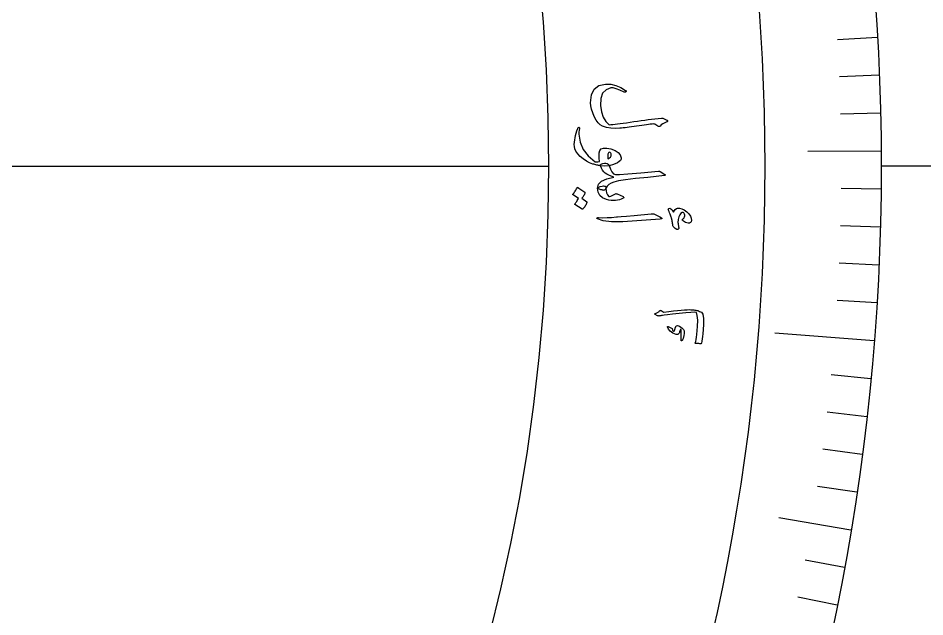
# Model space of a CAD drawing. Header units: millimetres. Extents: x -93 to 93, y -93 to 102.
# Drawn here: x 44.74 to 74.99, y -15.03 to 4.94 of the extents above; entities that cross this region are included whole.
import ezdxf

# ---------------------------------------------------------------- set-up
doc = ezdxf.new("R2010")
doc.units = ezdxf.units.MM
for name, color, linetype in [('CUT_OUTER', 1, 'Continuous'), ('ENGRAVE', 7, 'Continuous'), ('ENGRAVE_FINE', 8, 'Continuous'), ('TEXT', 5, 'Continuous')]:
    doc.layers.add(name, color=color, linetype=linetype)

msp = doc.modelspace()

# ---------------------------------------------------------------- linework, layer by layer
at = {"layer": 'CUT_OUTER'}
msp.add_arc((0.0002, -0.0002), 92.4998, 179.916824, 0.000097, dxfattribs=at)
at = {"layer": 'ENGRAVE'}
for points in [[(73.5358, 0.5026), (71.0938, 0.4859)], [(-62.4375, 0), (62.4375, 0)], [(83.7125, 0), (73.5375, 0)], [(73.3061, -5.8288), (69.9866, -5.5649)], [(72.5293, -12.135), (70.1208, -11.732)]]:
    msp.add_lwpolyline(points, dxfattribs=at)
for radius in [90.65, 90.65, 88.2219, 83.7125, 83.7125, 80.1513, 73.5375, 73.5375, 69.6525, 62.4375, 62.4375]:
    msp.add_circle((0, 0), radius, dxfattribs=at)
at = {"layer": 'ENGRAVE_FINE'}
for points in [[(73.412, 4.294), (72.0823, 4.2162)], [(73.475, 3.0317), (72.1441, 2.9768)], [(73.5162, 1.7678), (72.1846, 1.7358)], [(73.5335, -0.7634), (72.2016, -0.7496)], [(73.5095, -2.0299), (72.178, -1.9932)], [(73.4636, -3.2966), (72.1329, -3.2369)], [(73.3958, -4.563), (72.0664, -4.4804)], [(73.1946, -7.0936), (71.8688, -6.9651)], [(73.0611, -8.357), (71.7377, -8.2056)], [(72.9057, -9.6186), (71.5852, -9.4444)], [(72.7285, -10.8781), (71.4111, -10.681)], [(72.3084, -13.389), (70.9986, -13.1465)], [(72.0655, -14.6397), (70.7602, -14.3745)]]:
    msp.add_lwpolyline(points, dxfattribs=at)
at = {"layer": 'TEXT'}
for points in [[(66.3879, 1.5381), (66.3977, 1.5327), (66.4047, 1.5257), (66.409, 1.5169), (66.4106, 1.5065), (66.4091, 1.496), (66.404, 1.487), (66.3953, 1.4796), (66.3831, 1.4737), (66.3119, 1.4422), (66.2506, 1.4089), (66.199, 1.3739), (66.1573, 1.3372), (66.1422, 1.3262), (66.1246, 1.3229), (66.1046, 1.3271), (66.082, 1.3388), (66.0711, 1.3464), (66.0606, 1.3536), (66.0504, 1.3604), (66.0407, 1.3668), (66.0316, 1.3728), (66.0232, 1.3785), (66.0157, 1.3837), (66.0089, 1.3886), (65.9966, 1.3967), (65.982, 1.4024), (65.9651, 1.4056), (65.9459, 1.4064), (65.8918, 1.4015), (65.8329, 1.3952), (65.7691, 1.3877), (65.7004, 1.3789), (65.6269, 1.369), (65.5485, 1.3582), (65.4652, 1.3466), (65.377, 1.3341), (65.2891, 1.3203), (65.2064, 1.3081), (65.1289, 1.2973), (65.0567, 1.2881), (64.9896, 1.2802), (64.9274, 1.2734), (64.87, 1.2676), (64.8175, 1.263), (64.662, 1.2558), (64.5143, 1.2656), (64.3745, 1.2924), (64.2426, 1.3358), (64.1647, 1.3791), (64.0921, 1.4469), (64.0247, 1.5391), (63.9625, 1.6556), (63.9099, 1.7821), (63.8718, 1.9011), (63.8482, 2.0126), (63.8391, 2.1168), (63.8663, 2.3796), (63.9589, 2.5708), (64.1174, 2.6908), (64.3423, 2.7393), (64.5117, 2.7328), (64.6789, 2.6955), (64.8438, 2.6272), (65.0063, 2.5277), (65.0158, 2.52), (65.0218, 2.5118), (65.0243, 2.503), (65.0233, 2.4937), (65.0199, 2.4837), (65.0153, 2.476), (65.0094, 2.4707), (65.0023, 2.4676), (64.9916, 2.4653), (64.9812, 2.4653), (64.9712, 2.4676), (64.9614, 2.4724), (64.8187, 2.5391), (64.6976, 2.584), (64.5981, 2.6073), (64.5202, 2.609), (64.355, 2.5502), (64.2425, 2.4333), (64.1825, 2.2584), (64.1744, 2.0252), (64.2036, 1.8162), (64.2614, 1.6392), (64.3482, 1.4942), (64.4641, 1.3811), (64.5188, 1.3847), (64.5826, 1.3903), (64.6556, 1.3978), (64.7378, 1.4073), (64.8293, 1.419), (64.9303, 1.4332), (65.0409, 1.4497), (65.161, 1.4687), (65.285, 1.4869), (65.407, 1.5043), (65.5271, 1.521), (65.6452, 1.5369), (65.7614, 1.5517), (65.8757, 1.5654), (65.988, 1.5779), (66.0984, 1.5891), (66.2046, 1.6045), (66.2167, 1.6042), (66.2281, 1.6027), (66.2388, 1.5999), (66.2487, 1.5959)], [(64.7389, 0.1131), (64.6023, 0.0526), (64.4617, 0.0158), (64.3172, 0.0025), (64.1687, 0.0126), (64.1387, 0.0177), (64.108, 0.0235), (64.0768, 0.0301), (64.045, 0.0374), (64.013, 0.0454), (63.9811, 0.0537), (63.9495, 0.0623), (63.9181, 0.0714), (63.8058, 0.1128), (63.6978, 0.1692), (63.594, 0.2403), (63.4943, 0.3263), (63.4111, 0.4144), (63.3506, 0.4983), (63.3127, 0.5779), (63.2975, 0.6535), (63.2973, 0.7261), (63.3013, 0.7996), (63.3095, 0.8743), (63.322, 0.9499), (63.3384, 1.0264), (63.3586, 1.1036), (63.3827, 1.1815), (63.4106, 1.2601), (63.4154, 1.2716), (63.4211, 1.2811), (63.4276, 1.2887), (63.4349, 1.2944), (63.4423, 1.2977), (63.449, 1.2978), (63.4549, 1.2948), (63.4601, 1.2888), (63.4642, 1.281), (63.4667, 1.2728), (63.4677, 1.2641), (63.4671, 1.2551), (63.4561, 1.1922), (63.4489, 1.1394), (63.4453, 1.0967), (63.4455, 1.064), (63.4887, 0.7986), (63.5937, 0.5579), (63.7607, 0.3416), (63.99, 0.149), (64.01, 0.1411), (64.0417, 0.139), (64.0852, 0.1428), (64.1404, 0.1525), (64.1243, 0.2627), (64.1207, 0.3606), (64.1296, 0.4461), (64.151, 0.5193), (64.1946, 0.5743), (64.2701, 0.602), (64.3776, 0.6025), (64.5171, 0.5754), (64.6565, 0.5261), (64.7608, 0.4599), (64.8299, 0.3768), (64.8637, 0.2768), (64.8607, 0.2335), (64.8389, 0.1918), (64.7983, 0.1517), (64.7389, 0.1131)], [(64.4189, 0.2437), (64.467, 0.2731), (64.5017, 0.3049), (64.5231, 0.339), (64.5311, 0.3754), (64.5276, 0.4084), (64.5143, 0.4355), (64.4912, 0.4566), (64.4584, 0.4718), (64.4325, 0.4469), (64.4174, 0.4005), (64.4128, 0.3328), (64.4189, 0.2437)], [(66.3206, -0.2762), (66.3255, -0.2814), (66.3276, -0.2875), (66.327, -0.2943), (66.3236, -0.3019), (66.3187, -0.3075), (66.3134, -0.3115), (66.3077, -0.3139), (66.3016, -0.3147), (65.7499, -0.3758), (65.3333, -0.4167), (65.0052, -0.4558), (64.7657, -0.4931), (64.6146, -0.529), (64.5228, -0.5659), (64.4486, -0.6127), (64.3918, -0.6693), (64.3525, -0.7358), (64.3333, -0.7704), (64.3142, -0.7938), (64.2953, -0.8058), (64.2765, -0.8065), (64.2674, -0.8046), (64.2558, -0.802), (64.2416, -0.7988), (64.2249, -0.795), (64.2059, -0.7904), (64.1847, -0.7848), (64.1614, -0.7782), (64.1359, -0.7706), (64.1072, -0.7609), (64.0868, -0.7514), (64.0746, -0.7419), (64.0706, -0.7325), (64.1056, -0.6048), (64.2075, -0.5007), (64.3765, -0.4202), (64.6126, -0.363), (64.5266, -0.3367), (64.45, -0.3059), (64.3828, -0.2705), (64.325, -0.2305), (64.2766, -0.1846), (64.2344, -0.1282), (64.1985, -0.0615), (64.1687, 0.0157), (64.1676, 0.0219), (64.1672, 0.0282), (64.1676, 0.0344), (64.1687, 0.0406), (64.1769, 0.0554), (64.1922, 0.0686), (64.2145, 0.0803), (64.2439, 0.0905), (64.2989, 0.1007), (64.348, 0.1), (64.3913, 0.0883), (64.4288, 0.0657), (64.4399, 0.056), (64.4484, 0.0455), (64.454, 0.0341), (64.457, 0.022), (64.4988, -0.1022), (64.5491, -0.1937), (64.6081, -0.2526), (64.6757, -0.2787), (64.8018, -0.2758), (65.0831, -0.2568), (65.5195, -0.2217), (66.111, -0.1696), (66.1187, -0.1685), (66.1259, -0.1684), (66.1328, -0.1694), (66.1392, -0.1713), (66.1453, -0.1736), (66.151, -0.1757), (66.1562, -0.1776), (66.1611, -0.1793)], [(63.7097, -1.1854), (63.7135, -1.1894), (63.7158, -1.1948), (63.7164, -1.2018), (63.7155, -1.2102), (63.7034, -1.2404), (63.69, -1.2696), (63.6756, -1.2977), (63.6599, -1.3249), (63.6429, -1.3513), (63.6244, -1.377), (63.6042, -1.4021), (63.5825, -1.4266), (63.576, -1.4312), (63.5691, -1.4332), (63.5618, -1.4324), (63.5543, -1.429), (63.3194, -1.2764), (63.3163, -1.2723), (63.3164, -1.2663), (63.3197, -1.2585), (63.3262, -1.2489), (63.3321, -1.2423), (63.3402, -1.2315), (63.3506, -1.2165), (63.3632, -1.1974), (63.3782, -1.1739), (63.3959, -1.1458), (63.4161, -1.1131), (63.439, -1.0758), (63.2561, -0.9562), (63.2505, -0.9508), (63.2492, -0.9439), (63.2523, -0.9355), (63.2596, -0.9256), (63.266, -0.9171), (63.2756, -0.9036), (63.2884, -0.8852), (63.3044, -0.8618), (63.3236, -0.8331), (63.346, -0.7987), (63.3715, -0.7585), (63.4003, -0.7126), (63.405, -0.7078), (63.4097, -0.7058), (63.4144, -0.7064), (63.4191, -0.7097), (63.6459, -0.8634), (63.6498, -0.8673), (63.6521, -0.8727), (63.6528, -0.8797), (63.6519, -0.8882), (63.643, -0.9139), (63.6327, -0.9388), (63.6211, -0.9629), (63.6081, -0.9862), (63.594, -1.0087), (63.5788, -1.0304), (63.5627, -1.0514), (63.5456, -1.0715)], [(64.7292, -0.9252), (64.9221, -1.016), (64.9433, -1.0293), (64.9507, -1.0432), (64.9444, -1.0577), (64.9243, -1.0727), (64.8646, -1.1), (64.8025, -1.1209), (64.7379, -1.1355), (64.6709, -1.1437), (64.601, -1.1454), (64.528, -1.1404), (64.4517, -1.1287), (64.3722, -1.1104), (64.2388, -1.0565), (64.1441, -0.9751), (64.0881, -0.8661), (64.0706, -0.7294), (64.0808, -0.7138), (64.1109, -0.6981), (64.161, -0.6821), (64.2311, -0.6659), (64.2685, -0.6614), (64.2993, -0.6627), (64.3233, -0.6698), (64.3406, -0.6826), (64.3471, -0.6928), (64.3513, -0.7046), (64.3531, -0.7178), (64.3526, -0.7326), (64.3543, -0.819), (64.3709, -0.8943), (64.4025, -0.9585), (64.449, -1.0117), (64.4527, -1.0141), (64.4576, -1.015), (64.4637, -1.0143), (64.471, -1.0121), (64.5154, -1.0005), (64.5607, -0.983), (64.6069, -0.9596), (64.6539, -0.9304), (64.6717, -0.9208), (64.6902, -0.9168), (64.7093, -0.9182), (64.7292, -0.9252)], [(66.589, -1.9913), (66.5826, -1.949), (66.5765, -1.9098), (66.5707, -1.8736), (66.5652, -1.8404), (66.5597, -1.8105), (66.5542, -1.7841), (66.5485, -1.761), (66.5428, -1.7414), (66.5361, -1.7215), (66.5278, -1.6975), (66.5179, -1.6694), (66.5062, -1.6372), (66.4927, -1.601), (66.4771, -1.5608), (66.4594, -1.5165), (66.4397, -1.4681), (66.4338, -1.4485), (66.4342, -1.4318), (66.4407, -1.418), (66.4535, -1.4072), (66.4844, -1.4012), (66.5198, -1.4207), (66.5598, -1.4657), (66.6042, -1.5363), (66.6348, -1.4837), (66.6674, -1.4441), (66.702, -1.4173), (66.7388, -1.4035), (66.8075, -1.4022), (66.8818, -1.4211), (66.9614, -1.4606), (67.0465, -1.5205), (67.1222, -1.5916), (67.1739, -1.6643), (67.2016, -1.7385), (67.2053, -1.8141), (67.1939, -1.856), (67.172, -1.8841), (67.1395, -1.8984), (67.0964, -1.899), (67.05, -1.8904), (67.0076, -1.877), (66.9694, -1.8589), (66.9351, -1.8361), (66.9113, -1.8135), (66.901, -1.7929), (66.9045, -1.7744), (66.9216, -1.7578), (66.9469, -1.739), (66.9657, -1.7167), (66.9779, -1.6911), (66.9835, -1.662), (66.9843, -1.6314), (66.9787, -1.6042), (66.9667, -1.5806), (66.9484, -1.5605), (66.926, -1.5456), (66.905, -1.5408), (66.8853, -1.5463), (66.8669, -1.5618), (66.8226, -1.6207), (66.7892, -1.6928), (66.7669, -1.778), (66.7554, -1.8764), (66.7554, -1.885), (66.756, -1.8947), (66.7572, -1.9053), (66.7589, -1.917), (66.761, -1.9297), (66.7632, -1.9434), (66.7656, -1.9582), (66.7682, -1.9739), (66.7707, -1.991), (66.7731, -2.0065), (66.7753, -2.0203), (66.7774, -2.0325), (66.7792, -2.0433), (66.7803, -2.0528), (66.781, -2.0612), (66.781, -2.0683), (66.7792, -2.0816), (66.7748, -2.0924), (66.7677, -2.1006), (66.7579, -2.1064), (66.7486, -2.1099), (66.7397, -2.1115), (66.7313, -2.111), (66.7233, -2.1085), (66.6676, -2.0755), (66.6266, -2.0449), (66.6004, -2.0168), (66.589, -1.9913)], [(66.1524, -1.6863), (66.2096, -1.7184), (66.2293, -1.7436), (66.2116, -1.7618), (66.1564, -1.773), (65.3871, -1.8253), (64.9149, -1.8552), (64.5384, -1.854), (64.2577, -1.8224), (64.0725, -1.7606), (64.0575, -1.7499), (64.0495, -1.7406), (64.0486, -1.7326), (64.0546, -1.726), (64.064, -1.7208), (64.076, -1.7172), (64.0908, -1.7153), (64.1082, -1.715), (64.2439, -1.7186), (64.3879, -1.7162), (64.5403, -1.7078), (64.7011, -1.6932), (64.7431, -1.6902), (64.8566, -1.6808), (65.0415, -1.6649), (65.2979, -1.6423), (65.8666, -1.5864), (65.8967, -1.5855), (65.9245, -1.5878), (65.9498, -1.5932), (65.9727, -1.6017)], [(66.0051, -4.912), (66.0283, -4.9022), (66.0503, -4.8918), (66.0712, -4.8807), (66.091, -4.869), (66.1097, -4.8566), (66.1272, -4.8434), (66.1436, -4.8293), (66.1589, -4.8143), (66.1673, -4.8087), (66.1767, -4.8073), (66.1871, -4.8102), (66.1985, -4.8172), (66.2583, -4.8587), (66.2648, -4.8627), (66.2703, -4.8657), (66.2749, -4.8676), (66.2785, -4.8684), (66.4499, -4.847), (66.6047, -4.8286), (66.7429, -4.8133), (66.8645, -4.8011), (66.9694, -4.7922), (67.0574, -4.7868), (67.1286, -4.7848), (67.1828, -4.7863), (67.2849, -4.7936), (67.3172, -4.7977), (67.3494, -4.8034), (67.3817, -4.8107), (67.414, -4.8196), (67.4462, -4.8301), (67.4785, -4.8426), (67.5108, -4.8568), (67.5431, -4.873), (67.5879, -4.9396), (67.611, -5.081), (67.6121, -5.2973), (67.5904, -5.5882), (67.5797, -5.6788), (67.5674, -5.7623), (67.5535, -5.8389), (67.538, -5.9084), (67.5347, -5.9146), (67.5303, -5.9188), (67.5247, -5.9211), (67.518, -5.9214), (67.4859, -5.9205), (67.4568, -5.9195), (67.4306, -5.9183), (67.4072, -5.917), (67.3865, -5.9155), (67.3682, -5.9138), (67.3522, -5.9119), (67.3387, -5.9099), (67.3311, -5.9083), (67.327, -5.9052), (67.3265, -5.9006), (67.3295, -5.8944), (67.3485, -5.8469), (67.3647, -5.785), (67.3782, -5.7086), (67.3888, -5.6178), (67.4108, -5.3458), (67.4145, -5.1319), (67.4003, -4.9764), (67.3688, -4.8793), (67.3054, -4.8748), (67.1892, -4.8793), (67.0203, -4.8928), (66.7987, -4.9149), (66.5766, -4.9386), (66.4086, -4.9571), (66.2946, -4.9704), (66.2347, -4.9786), (66.2183, -4.9814), (66.2029, -4.984), (66.1886, -4.9864), (66.1753, -4.9886), (66.1632, -4.9907), (66.1525, -4.9926), (66.1431, -4.9943), (66.135, -4.9959), (66.1174, -4.9981), (66.1008, -4.9974), (66.0853, -4.9937), (66.0707, -4.9869), (65.9945, -4.9421), (65.9894, -4.9385), (65.9861, -4.9348), (65.9847, -4.9309), (65.9851, -4.927), (65.9882, -4.9223), (65.9926, -4.9183), (65.9982, -4.9149), (66.0051, -4.912)], [(66.4063, -5.3578), (66.4071, -5.354), (66.409, -5.3508), (66.4118, -5.3482), (66.4156, -5.3462), (66.4189, -5.3456), (66.4225, -5.3457), (66.4262, -5.3462), (66.4302, -5.3473), (66.537, -5.3995), (66.5478, -5.4057), (66.5559, -5.4119), (66.5614, -5.4182), (66.5643, -5.4245), (66.5696, -5.451), (66.5776, -5.4739), (66.5882, -5.4931), (66.6014, -5.5086), (66.6088, -5.512), (66.6171, -5.5088), (66.6266, -5.499), (66.6371, -5.4824), (66.6421, -5.4712), (66.6469, -5.4596), (66.6514, -5.4475), (66.6557, -5.4351), (66.6598, -5.4221), (66.6636, -5.4085), (66.6673, -5.3941), (66.6707, -5.3792), (66.6969, -5.3285), (66.7434, -5.3153), (66.8102, -5.3396), (66.8973, -5.4016), (66.9227, -5.4264), (66.9421, -5.4501), (66.9556, -5.4729), (66.9631, -5.4946), (66.966, -5.5181), (66.9653, -5.5501), (66.961, -5.5908), (66.9531, -5.64), (66.9485, -5.665), (66.9432, -5.6887), (66.9372, -5.7111), (66.9306, -5.732), (66.9237, -5.7517), (66.9168, -5.77), (66.9101, -5.7871), (66.9035, -5.8028), (66.8971, -5.8123), (66.8901, -5.8189), (66.8825, -5.8225), (66.8745, -5.8232), (66.8664, -5.8212), (66.8609, -5.8168), (66.8579, -5.8101), (66.8576, -5.8009), (66.8581, -5.7719), (66.8592, -5.739), (66.8609, -5.7022), (66.8632, -5.6616), (66.8674, -5.5858), (66.8677, -5.5264), (66.8643, -5.4834), (66.8572, -5.4567), (66.855, -5.4532), (66.8519, -5.4511), (66.8479, -5.4505), (66.843, -5.4514), (66.8398, -5.453), (66.8368, -5.4561), (66.8339, -5.4608), (66.8312, -5.4671), (66.8117, -5.5259), (66.8023, -5.5504), (66.7912, -5.5711), (66.7782, -5.588), (66.7635, -5.6011), (66.7466, -5.6118), (66.7296, -5.6175), (66.7125, -5.6183), (66.6953, -5.6141), (66.5809, -5.5666), (66.4946, -5.508), (66.4364, -5.4385), (66.4063, -5.3578)]]:
    msp.add_lwpolyline(points, close=True, dxfattribs=at)

doc.saveas('drawing.dxf')
